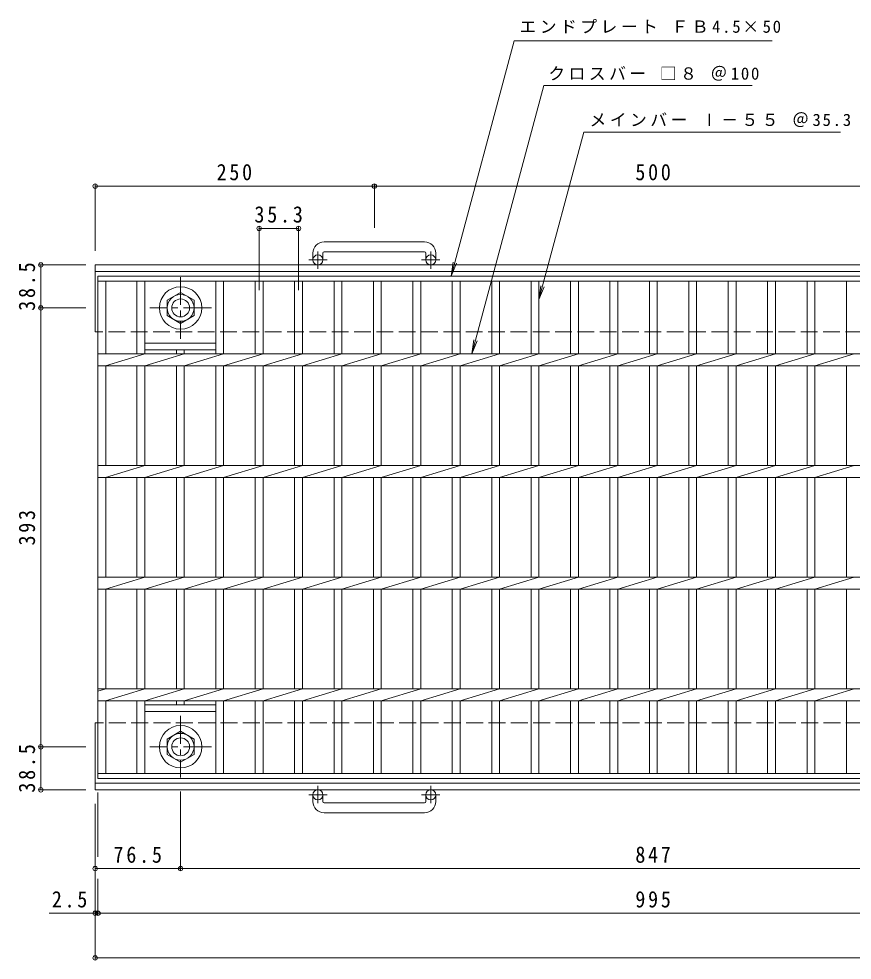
# Model space of a CAD drawing. Units: millimetres, scale not verified. Extents: x -929 to 904, y -686 to 655.
# Drawn here: x -929 to -183, y -188 to 655 of the extents above; entities that cross this region are included whole.
import ezdxf

# ---------------------------------------------------------------- set-up
doc = ezdxf.new("R2010")
doc.units = ezdxf.units.MM
doc.header["$LTSCALE"] = 5
doc.header["$PDMODE"] = 32
doc.header["$PDSIZE"] = 4
doc.linetypes.add('CHAIN1', pattern=[8, 5, -1, 1, -1])
doc.linetypes.add('DASHED3', pattern=[4, 3, -1])
for name, color, linetype, lineweight in [('0-1_躯体', 2, 'Continuous', 9), ('0-2_仕上', 3, 'Continuous', 9), ('0-4_その他', 7, 'Continuous', 9), ('0-5_寸法', 7, 'Continuous', 9)]:
    doc.layers.add(name, color=color, linetype=linetype, lineweight=lineweight)
doc.styles.add('ＭＳ ゴシック', font='')
doc.styles.get('ＭＳ ゴシック').set_extended_font_data('MS Gothic')

msp = doc.modelspace()

# ---------------------------------------------------------------- linework, layer by layer
at = {"layer": '0-1_躯体'}
for p, q in [((-565.846, 455.239), (-655.846, 455.239)), ((-665.846, 445.24), (-665.846, 439.14)), ((-656.846, 445.24), (-656.846, 439.14)), ((-655.846, 446.239), (-565.846, 446.239)), ((-564.846, 445.24), (-564.846, 439.14)), ((-555.846, 445.24), (-555.846, 439.14)), ((-860.846, 374.639), (-860.846, 434.64)), ((266.483, 434.64), (-860.846, 434.64)), ((264.437, 428.639), (-860.846, 428.639)), ((-860.846, -35.361), (-860.846, 24.639)), ((248.074, -29.361), (-860.846, -29.361)), ((246.028, -35.361), (-860.846, -35.361)), ((-665.846, -45.961), (-665.846, -39.861)), ((-656.846, -45.961), (-656.846, -39.861)), ((-564.846, -45.961), (-564.846, -39.861)), ((-555.846, -45.961), (-555.846, -39.861)), ((-655.846, -46.961), (-565.846, -46.961)), ((-565.846, -55.961), (-655.846, -55.961))]:
    msp.add_line(p, q, dxfattribs=at)
at = {"layer": '0-1_躯体', "linetype": 'CHAIN1'}
for p, q in [((-653.183, 439.14), (-669.59, 439.14)), ((-661.346, 431.032), (-661.346, 446.629)), ((-552.183, 439.14), (-568.59, 439.14)), ((-560.346, 431.032), (-560.346, 446.629)), ((-784.346, 423.776), (-784.346, 368.502)), ((-756.71, 396.139), (-811.983, 396.139)), ((-784.346, 30.776), (-784.346, -24.498)), ((-756.71, 3.139), (-811.983, 3.139)), ((-661.346, -31.754), (-661.346, -47.351)), ((-560.346, -31.754), (-560.346, -47.351)), ((-653.183, -39.861), (-669.59, -39.861)), ((-552.183, -39.861), (-568.59, -39.861))]:
    msp.add_line(p, q, dxfattribs=at)
at = {"layer": '0-1_躯体', "linetype": 'DASHED3'}
for p, q in [((246.028, 374.639), (-860.846, 374.639)), ((266.483, 24.639), (-860.846, 24.639))]:
    msp.add_line(p, q, dxfattribs=at)
at = {"layer": '0-1_躯体'}
for points in [[(-796.347, 403.067), (-796.347, 389.211), (-784.346, 382.282), (-772.347, 389.211), (-772.347, 403.067), (-784.346, 409.996)], [(-796.347, -3.789), (-796.347, 10.068), (-784.346, 16.996), (-772.347, 10.068), (-772.347, -3.789), (-784.346, -10.717)]]:
    msp.add_lwpolyline(points, close=True, dxfattribs=at)
for centre, radius in [((-661.346, 439.14), 4.5), ((-560.346, 439.14), 4.5), ((-784.346, 396.139), 19), ((-784.346, 396.139), 12), ((-784.346, 396.139), 8), ((-784.346, 3.139), 19), ((-784.346, 3.139), 12), ((-784.346, 3.139), 8), ((-661.346, -39.861), 4.5), ((-560.346, -39.861), 4.5)]:
    msp.add_circle(centre, radius, dxfattribs=at)
for centre, radius, start, end in [((-655.846, 445.24), 10, 90, 180), ((-565.846, 445.24), 10, 0, 90), ((-655.846, 445.24), 1, 90, 180), ((-565.846, 445.24), 1, 0, 90), ((-655.846, -45.961), 10, 180, 270), ((-655.846, -45.961), 1, 180, 270), ((-565.846, -45.961), 10, 270, 0), ((-565.846, -45.961), 1, 270, 0)]:
    msp.add_arc(centre, radius, start, end, dxfattribs=at)
at = {"layer": '0-2_仕上'}
for p, q in [((-858.346, 424.64), (136.655, 424.64)), ((-858.346, -25.361), (-858.346, 424.64)), ((-858.346, 420.14), (136.655, 420.14)), ((-851.345, 355.139), (-851.345, 420.14)), ((-823.445, 420.14), (-823.445, 355.139)), ((-816.446, 420.14), (-816.446, 355.139)), ((-752.845, 420.14), (-752.845, 355.139)), ((-745.845, 420.14), (-745.845, 355.139)), ((-717.546, 420.14), (-717.546, 355.139)), ((-710.546, 420.14), (-710.546, 355.139)), ((-682.245, 420.14), (-682.245, 355.139)), ((-675.246, 420.14), (-675.246, 355.139)), ((-646.946, 420.14), (-646.946, 355.139)), ((-639.946, 420.14), (-639.946, 355.139)), ((-611.645, 420.14), (-611.645, 355.139)), ((-604.645, 420.14), (-604.645, 355.139)), ((-576.345, 420.14), (-576.345, 355.139)), ((-569.346, 420.14), (-569.346, 355.139)), ((-541.045, 420.14), (-541.045, 355.139)), ((-534.045, 420.14), (-534.045, 355.139)), ((-505.746, 420.14), (-505.746, 355.139)), ((-498.746, 420.14), (-498.746, 355.139)), ((-470.446, 420.14), (-470.446, 355.139)), ((-463.445, 420.14), (-463.445, 355.139)), ((-435.146, 420.14), (-435.146, 355.139)), ((-428.145, 420.14), (-428.145, 355.139)), ((-399.845, 420.14), (-399.845, 355.139)), ((-392.845, 420.14), (-392.845, 355.139)), ((-364.545, 420.14), (-364.545, 355.139)), ((-357.545, 420.14), (-357.545, 355.139)), ((-329.246, 420.14), (-329.246, 355.139)), ((-322.246, 420.14), (-322.246, 355.139)), ((-293.946, 420.14), (-293.946, 355.139)), ((-286.946, 420.14), (-286.946, 355.139)), ((-258.646, 420.14), (-258.646, 355.139)), ((-251.646, 420.14), (-251.646, 355.139)), ((-223.345, 420.14), (-223.345, 355.139)), ((-216.346, 420.14), (-216.346, 355.139)), ((-188.046, 420.14), (-188.046, 355.139)), ((-816.446, 364.64), (-752.845, 364.64)), ((-858.346, 355.139), (136.655, 355.139)), ((-851.746, 344.14), (-816.446, 355.139)), ((-816.446, 358.639), (-752.845, 358.639)), ((-781.146, 355.139), (-816.446, 344.14)), ((-788.145, 358.639), (-788.145, 355.139)), ((-781.146, 358.639), (-781.146, 355.139)), ((-745.845, 355.139), (-781.146, 344.14)), ((-745.846, 344.14), (-710.546, 355.139)), ((-710.546, 344.14), (-675.246, 355.139)), ((-675.246, 344.14), (-639.946, 355.139)), ((-639.946, 344.14), (-604.646, 355.139)), ((-604.646, 344.14), (-569.346, 355.139)), ((-569.346, 344.14), (-534.046, 355.139)), ((-534.046, 344.14), (-498.746, 355.139)), ((-498.746, 344.14), (-463.446, 355.139)), ((-463.446, 344.14), (-428.146, 355.139)), ((-428.146, 344.14), (-392.846, 355.139)), ((-392.846, 344.14), (-357.546, 355.139)), ((-357.546, 344.14), (-322.246, 355.139)), ((-322.246, 344.14), (-286.946, 355.139)), ((-286.946, 344.14), (-251.646, 355.139)), ((-251.646, 344.14), (-216.346, 355.139)), ((-216.346, 344.14), (-181.046, 355.139)), ((-858.346, 344.14), (136.655, 344.14)), ((-851.345, 255.14), (-851.345, 344.14)), ((-823.445, 344.14), (-823.445, 255.14)), ((-816.446, 344.14), (-816.446, 255.14)), ((-788.145, 344.14), (-788.145, 255.14)), ((-781.146, 344.14), (-781.146, 255.14)), ((-752.845, 344.14), (-752.845, 255.14)), ((-745.845, 344.14), (-745.845, 255.14)), ((-717.546, 344.14), (-717.546, 255.14)), ((-710.546, 344.14), (-710.546, 255.14)), ((-682.245, 344.14), (-682.245, 255.14)), ((-675.246, 344.14), (-675.246, 255.14)), ((-646.946, 344.14), (-646.946, 255.14)), ((-639.946, 344.14), (-639.946, 255.14)), ((-611.645, 344.14), (-611.645, 255.14)), ((-604.645, 344.14), (-604.645, 255.14)), ((-576.345, 344.14), (-576.345, 255.14)), ((-569.346, 344.14), (-569.346, 255.14)), ((-541.045, 344.14), (-541.045, 255.14)), ((-534.045, 344.14), (-534.045, 255.14)), ((-505.746, 344.14), (-505.746, 255.14)), ((-498.746, 344.14), (-498.746, 255.14)), ((-470.446, 344.14), (-470.446, 255.14)), ((-463.445, 344.14), (-463.445, 255.14)), ((-435.146, 344.14), (-435.146, 255.14)), ((-428.145, 344.14), (-428.145, 255.14)), ((-399.845, 344.14), (-399.845, 255.14)), ((-392.845, 344.14), (-392.845, 255.14)), ((-364.545, 344.14), (-364.545, 255.14)), ((-357.545, 344.14), (-357.545, 255.14)), ((-329.246, 344.14), (-329.246, 255.14)), ((-322.246, 344.14), (-322.246, 255.14)), ((-293.946, 344.14), (-293.946, 255.14)), ((-286.946, 344.14), (-286.946, 255.14)), ((-258.646, 344.14), (-258.646, 255.14)), ((-251.646, 344.14), (-251.646, 255.14)), ((-223.345, 344.14), (-223.345, 255.14)), ((-216.346, 344.14), (-216.346, 255.14)), ((-188.046, 344.14), (-188.046, 255.14)), ((-858.346, 255.14), (136.655, 255.14)), ((-851.746, 244.139), (-816.446, 255.14)), ((-816.446, 244.139), (-781.146, 255.14)), ((-781.146, 244.139), (-745.846, 255.14)), ((-745.846, 244.139), (-710.546, 255.14)), ((-710.546, 244.139), (-675.246, 255.14)), ((-675.246, 244.139), (-639.946, 255.14)), ((-639.946, 244.139), (-604.646, 255.14)), ((-604.646, 244.139), (-569.346, 255.14)), ((-569.346, 244.139), (-534.046, 255.14)), ((-534.046, 244.139), (-498.746, 255.14)), ((-498.746, 244.139), (-463.446, 255.14)), ((-463.446, 244.139), (-428.146, 255.14)), ((-428.146, 244.139), (-392.846, 255.14)), ((-392.846, 244.139), (-357.546, 255.14)), ((-357.546, 244.139), (-322.246, 255.14)), ((-322.246, 244.139), (-286.946, 255.14)), ((-286.946, 244.139), (-251.646, 255.14)), ((-251.646, 244.139), (-216.346, 255.14)), ((-216.346, 244.139), (-181.046, 255.14)), ((-858.346, 244.139), (136.655, 244.139)), ((-851.345, 155.14), (-851.345, 244.139)), ((-823.445, 244.139), (-823.445, 155.139)), ((-816.446, 244.139), (-816.446, 155.14)), ((-788.145, 244.139), (-788.145, 155.14)), ((-781.146, 244.139), (-781.146, 155.14)), ((-752.845, 244.139), (-752.845, 155.14)), ((-745.845, 244.139), (-745.845, 155.139)), ((-717.546, 244.139), (-717.546, 155.139)), ((-710.546, 244.139), (-710.546, 155.139)), ((-682.245, 244.139), (-682.245, 155.139)), ((-675.246, 244.139), (-675.246, 155.139)), ((-646.946, 244.139), (-646.946, 155.139)), ((-639.946, 244.139), (-639.946, 155.139)), ((-611.645, 244.139), (-611.645, 155.139)), ((-604.645, 244.139), (-604.645, 155.139)), ((-576.345, 244.139), (-576.345, 155.139)), ((-569.346, 244.139), (-569.346, 155.139)), ((-541.045, 244.139), (-541.045, 155.139)), ((-534.045, 244.139), (-534.045, 155.139)), ((-505.746, 244.139), (-505.746, 155.139)), ((-498.746, 244.139), (-498.746, 155.139)), ((-470.446, 244.139), (-470.446, 155.139)), ((-463.445, 244.139), (-463.445, 155.139)), ((-435.146, 244.139), (-435.146, 155.139)), ((-428.145, 244.139), (-428.145, 155.139)), ((-399.845, 244.139), (-399.845, 155.139)), ((-392.845, 244.139), (-392.845, 155.139)), ((-364.545, 244.139), (-364.545, 155.139)), ((-357.545, 244.139), (-357.545, 155.139)), ((-329.246, 244.139), (-329.246, 155.139)), ((-322.246, 244.139), (-322.246, 155.139)), ((-293.946, 244.139), (-293.946, 155.139)), ((-286.946, 244.139), (-286.946, 155.139)), ((-258.646, 244.139), (-258.646, 155.139)), ((-251.646, 244.139), (-251.646, 155.139)), ((-223.345, 244.139), (-223.345, 155.139)), ((-216.346, 244.139), (-216.346, 155.139)), ((-188.046, 244.139), (-188.046, 155.139)), ((-858.346, 155.14), (136.655, 155.14)), ((-851.746, 144.139), (-816.446, 155.14)), ((-816.446, 144.139), (-781.146, 155.14)), ((-781.146, 144.139), (-745.846, 155.14)), ((-745.846, 144.139), (-710.546, 155.14)), ((-710.546, 144.139), (-675.246, 155.14)), ((-675.246, 144.139), (-639.946, 155.14)), ((-639.946, 144.139), (-604.646, 155.14)), ((-604.646, 144.139), (-569.346, 155.14)), ((-569.346, 144.139), (-534.046, 155.14)), ((-534.046, 144.139), (-498.746, 155.14)), ((-498.746, 144.139), (-463.446, 155.14)), ((-463.446, 144.139), (-428.146, 155.14)), ((-428.146, 144.139), (-392.846, 155.14)), ((-392.846, 144.139), (-357.546, 155.14)), ((-357.546, 144.139), (-322.246, 155.14)), ((-322.246, 144.139), (-286.946, 155.14)), ((-286.946, 144.139), (-251.646, 155.14)), ((-251.646, 144.139), (-216.346, 155.14)), ((-216.346, 144.139), (-181.046, 155.14)), ((-858.346, 144.139), (136.655, 144.139)), ((-851.345, 55.14), (-851.345, 144.139)), ((-823.445, 144.139), (-823.445, 55.139)), ((-816.446, 144.139), (-816.446, 55.14)), ((-788.145, 144.139), (-788.145, 55.14)), ((-781.146, 144.139), (-781.146, 55.14)), ((-752.845, 144.139), (-752.845, 55.14)), ((-745.845, 144.139), (-745.845, 55.139)), ((-717.546, 144.139), (-717.546, 55.139)), ((-710.546, 144.139), (-710.546, 55.139)), ((-682.245, 144.139), (-682.245, 55.139)), ((-675.246, 144.139), (-675.246, 55.139)), ((-646.946, 144.139), (-646.946, 55.139)), ((-639.946, 144.139), (-639.946, 55.139)), ((-611.645, 144.139), (-611.645, 55.139)), ((-604.645, 144.139), (-604.645, 55.139)), ((-576.345, 144.139), (-576.345, 55.139)), ((-569.346, 144.139), (-569.346, 55.139)), ((-541.045, 144.139), (-541.045, 55.139)), ((-534.045, 144.139), (-534.045, 55.139)), ((-505.746, 144.139), (-505.746, 55.139)), ((-498.746, 144.139), (-498.746, 55.139)), ((-470.446, 144.139), (-470.446, 55.139)), ((-463.445, 144.139), (-463.445, 55.139)), ((-435.146, 144.139), (-435.146, 55.139)), ((-428.145, 144.139), (-428.145, 55.139)), ((-399.845, 144.139), (-399.845, 55.139)), ((-392.845, 144.139), (-392.845, 55.139)), ((-364.545, 144.139), (-364.545, 55.139)), ((-357.545, 144.139), (-357.545, 55.139)), ((-329.246, 144.139), (-329.246, 55.139)), ((-322.246, 144.139), (-322.246, 55.139)), ((-293.946, 144.139), (-293.946, 55.139)), ((-286.946, 144.139), (-286.946, 55.139)), ((-258.646, 144.139), (-258.646, 55.139)), ((-251.646, 144.139), (-251.646, 55.139)), ((-223.345, 144.139), (-223.345, 55.139)), ((-216.346, 144.139), (-216.346, 55.139)), ((-188.046, 144.139), (-188.046, 55.139)), ((-858.346, 52.958), (-851.345, 55.14)), ((-858.346, 55.14), (136.655, 55.14)), ((-851.746, 44.14), (-816.446, 55.14)), ((-816.446, 44.139), (-781.146, 55.14)), ((-781.146, 44.139), (-745.845, 55.139)), ((-745.846, 44.14), (-710.546, 55.14)), ((-710.546, 44.14), (-675.246, 55.14)), ((-675.246, 44.14), (-639.946, 55.14)), ((-639.946, 44.14), (-604.646, 55.14)), ((-604.646, 44.14), (-569.346, 55.14)), ((-569.346, 44.14), (-534.046, 55.14)), ((-534.046, 44.14), (-498.746, 55.14)), ((-498.746, 44.14), (-463.446, 55.14)), ((-463.446, 44.14), (-428.146, 55.14)), ((-428.146, 44.14), (-392.846, 55.14)), ((-392.846, 44.14), (-357.546, 55.14)), ((-357.546, 44.14), (-322.246, 55.14)), ((-322.246, 44.14), (-286.946, 55.14)), ((-286.946, 44.14), (-251.646, 55.14)), ((-251.646, 44.14), (-216.346, 55.14)), ((-216.346, 44.14), (-181.046, 55.14)), ((-858.346, 44.139), (136.655, 44.139)), ((-851.345, -20.861), (-851.345, 44.139)), ((-823.445, 44.139), (-823.445, -20.861)), ((-816.446, 44.139), (-816.446, -20.861)), ((-788.145, 44.139), (-788.145, 40.639)), ((-781.146, 44.139), (-781.146, 40.639)), ((-752.845, 44.139), (-752.845, -20.861)), ((-745.845, 44.139), (-745.845, -20.861)), ((-717.546, 44.139), (-717.546, -20.861)), ((-710.546, 44.139), (-710.546, -20.861)), ((-682.245, 44.139), (-682.245, -20.861)), ((-675.246, 44.139), (-675.246, -20.861)), ((-646.946, 44.139), (-646.946, -20.861)), ((-639.946, 44.139), (-639.946, -20.861)), ((-611.645, 44.139), (-611.645, -20.861)), ((-604.645, 44.139), (-604.645, -20.861)), ((-576.345, 44.139), (-576.345, -20.861)), ((-569.346, 44.139), (-569.346, -20.861)), ((-541.045, 44.139), (-541.045, -20.861)), ((-534.045, 44.139), (-534.045, -20.861)), ((-505.746, 44.139), (-505.746, -20.861)), ((-498.746, 44.139), (-498.746, -20.861)), ((-470.446, 44.139), (-470.446, -20.861)), ((-463.445, 44.139), (-463.445, -20.861)), ((-435.146, 44.139), (-435.146, -20.861)), ((-428.145, 44.139), (-428.145, -20.861)), ((-399.845, 44.139), (-399.845, -20.861)), ((-392.845, 44.139), (-392.845, -20.861)), ((-364.545, 44.139), (-364.545, -20.861)), ((-357.545, 44.139), (-357.545, -20.861)), ((-329.246, 44.139), (-329.246, -20.861)), ((-322.246, 44.139), (-322.246, -20.861)), ((-293.946, 44.139), (-293.946, -20.861)), ((-286.946, 44.139), (-286.946, -20.861)), ((-258.646, 44.139), (-258.646, -20.861)), ((-251.646, 44.139), (-251.646, -20.861)), ((-223.345, 44.139), (-223.345, -20.861)), ((-216.346, 44.139), (-216.346, -20.861)), ((-188.046, 44.139), (-188.046, -20.861)), ((-752.845, 40.639), (-816.446, 40.639)), ((-752.845, 34.64), (-816.446, 34.64)), ((136.655, -20.861), (-858.346, -20.861)), ((136.655, -25.361), (-858.346, -25.361))]:
    msp.add_line(p, q, dxfattribs=at)
at = {"layer": '0-4_その他'}
for p, q in [((-860.846, 447.14), (-860.846, 506.739)), ((-610.846, 467.739), (-610.846, 506.739)), ((-860.846, 505.239), (186.654, 505.239)), ((-714.046, 412.121), (-714.046, 468.853)), ((-714.046, 467.353), (-678.747, 467.353)), ((-678.747, 412.121), (-678.747, 468.853)), ((-869.16, 434.64), (-911.009, 434.64)), ((-909.509, 396.14), (-909.509, 434.64)), ((-869.16, 396.14), (-911.009, 396.14)), ((-909.509, 3.139), (-909.509, 396.14)), ((-869.16, 3.139), (-911.009, 3.139)), ((-909.509, -35.36), (-909.509, 3.139)), ((-869.16, -35.36), (-911.009, -35.36)), ((-858.346, -37.861), (-858.346, -95.41)), ((-784.346, -36.998), (-784.346, -107.461)), ((-860.846, -47.861), (-860.846, -187.461)), ((-860.846, -105.961), (62.655, -105.961)), ((-858.346, -114.975), (-858.346, -147.461)), ((-901.922, -145.961), (164.525, -145.961)), ((-860.846, -185.961), (186.654, -185.961))]:
    msp.add_line(p, q, dxfattribs=at)
for p in [(-860.846, 505.239), (-610.846, 505.239), (-714.046, 467.353), (-678.747, 467.353), (-909.509, 434.64), (-909.509, 396.14), (-909.509, 3.139), (-909.509, -35.36), (-860.846, -105.961), (-784.346, -105.961), (-860.846, -145.961), (-858.346, -145.961), (-860.846, -185.961)]:
    msp.add_point(p, dxfattribs=at)
at = {"layer": '0-5_寸法'}
for p, q in [((-541.908, 424.64), (-485.478, 635.239)), ((-485.478, 635.239), (-254.62, 635.239)), ((-459.066, 595.239), (-272.503, 595.239)), ((-423.249, 553.626), (-463.445, 403.611)), ((-423.249, 553.626), (-193.288, 553.626)), ((-541.908, 424.64), (-540.276, 437.033)), ((-541.908, 424.64), (-537.124, 436.188)), ((-463.445, 403.611), (-461.814, 416.004)), ((-463.445, 403.611), (-458.662, 415.16)), ((-523.401, 355.139), (-518.617, 366.688))]:
    msp.add_line(p, q, dxfattribs=at)
msp.add_lwpolyline([(-459.066, 595.239), (-523.401, 355.139), (-521.769, 367.532)], dxfattribs=at)

# ---------------------------------------------------------------- texts
at = {"layer": '0-4_その他', "color": 2, "char_height": 14.66, "attachment_point": 7, "style": 'ＭＳ ゴシック'}
for s, insert in [('\\T1.27;\\W0.9;250', (-752.096, 510.239)), ('\\T1.27;\\W0.9;500', (-377.096, 510.239)), ('\\T1.28;\\W0.9;35.3', (-718.271, 472.353)), ('\\T1.28;\\W0.9;76.5', (-844.471, -100.961)), ('\\T1.27;\\W0.9;847', (-377.096, -100.961)), ('\\T1.27;\\W0.9;2.5', (-899.664, -140.961)), ('\\T1.27;\\W0.9;995', (-377.096, -140.961))]:
    msp.add_mtext(s, dxfattribs=dict(at, insert=insert))
at = {"layer": '0-4_その他', "color": 2, "char_height": 14.66, "attachment_point": 7, "rotation": 90, "style": 'ＭＳ ゴシック'}
for s, insert in [('\\T1.28;\\W0.9;38.5', (-914.509, 393.515)), ('\\T1.27;\\W0.9;393', (-914.509, 183.389)), ('\\T1.28;\\W0.9;38.5', (-914.509, -37.986))]:
    msp.add_mtext(s, dxfattribs=dict(at, insert=insert))
at = {"layer": '0-5_寸法', "char_height": 11, "attachment_point": 7, "style": 'ＭＳ ゴシック'}
for s, insert in [('\\T1.21;エンドプレート\\~ＦＢ4.5×50', (-480.87, 641.917)), ('\\T1.21;クロスバー\\~□８\\~＠100', (-455.003, 599.514)), ('\\T1.21;メインバー\\~Ⅰ－５５\\~＠35.3', (-418.151, 558.047))]:
    msp.add_mtext(s, dxfattribs=dict(at, insert=insert))

doc.saveas('drawing.dxf')
